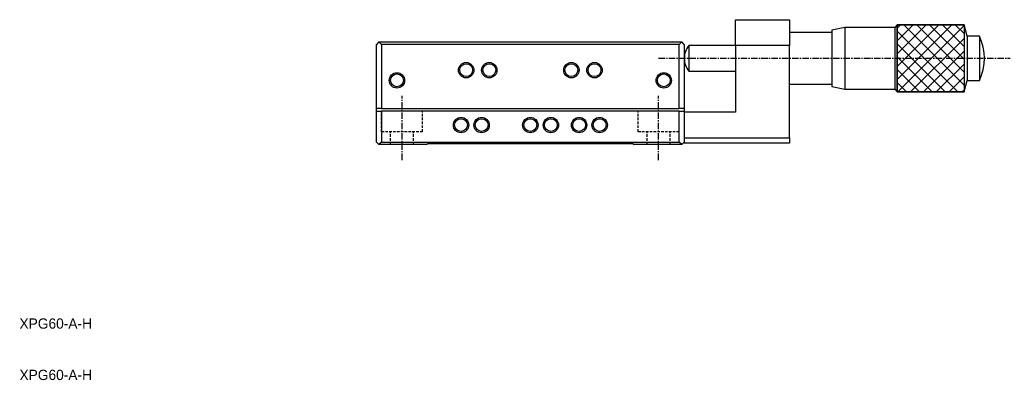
# Model space of a CAD drawing. Extents: x 10 to 386, y 10 to 242.
# Drawn here: x 10.1 to 203, y 10 to 80.2 of the extents above; entities that cross this region are included whole.
import ezdxf

# ---------------------------------------------------------------- set-up
doc = ezdxf.new("R2010")
doc.units = 0
doc.linetypes.add('CENTER', pattern=[2, 1.25, -0.25, 0.25, -0.25])
doc.linetypes.add('DASHED', pattern=[0.75, 0.5, -0.25])
doc.layers.get('0').update_dxf_attribs({"linetype": 'CONTINUOUS'})
doc.layers.add('CENTER', color=1, linetype='CENTER')
doc.styles.get("Standard").update_dxf_attribs({"font": 'FGP教科書体NT-M'})

msp = doc.modelspace()

# ---------------------------------------------------------------- linework, layer by layer
at = {"color": 7, "linetype": 'CONTINUOUS'}
for p, q in [((149.543734, 80.15), (160.043734, 80.15)), ((149.543734, 75.15), (149.543734, 80.15)), ((160.043734, 80.15), (160.043734, 75.15)), ((181.04374, 79.149999), (180.543738, 78.649996)), ((181.04374, 79.149999), (181.04374, 75.469347)), ((194.043741, 79.149999), (181.04374, 79.149999)), ((181.04374, 79.149999), (194.043741, 79.149999)), ((181.04374, 66.150001), (181.04374, 79.149999)), ((194.043741, 79.149999), (194.043741, 75.469347)), ((194.633229, 76.95), (194.043741, 79.149999)), ((194.043741, 79.149999), (194.043741, 66.150001)), ((168.293734, 77.65), (160.043734, 77.65)), ((170.793733, 78.649996), (168.293734, 78.149997)), ((168.293734, 78.149997), (168.293734, 75.035601)), ((170.793733, 78.649996), (170.793733, 75.252473)), ((180.543738, 78.649996), (170.793733, 78.649996)), ((180.543738, 78.649996), (180.543738, 75.252473)), ((80.043734, 75.85), (79.543734, 75.35)), ((79.543734, 62.85), (79.543734, 75.35)), ((80.543734, 75.35), (80.043734, 75.85)), ((80.043734, 75.85), (139.043734, 75.85)), ((80.543734, 75.35), (80.543734, 62.85)), ((138.543734, 75.35), (80.543734, 75.35)), ((139.043734, 75.85), (138.543734, 75.35)), ((138.543734, 62.85), (138.543734, 75.35)), ((139.543734, 75.35), (139.043734, 75.85)), ((139.543734, 75.35), (139.543734, 62.85)), ((181.04374, 75.469347), (181.04374, 66.150001)), ((194.043741, 75.469347), (194.043741, 66.150001)), ((194.633229, 76.95), (194.633229, 74.515107)), ((197.04374, 76.95), (194.633229, 76.95)), ((197.04374, 76.95), (197.04374, 74.515107)), ((140.421243, 75.149996), (140.421243, 73.734363)), ((149.543734, 75.149996), (140.421243, 75.149996)), ((140.421243, 73.734363), (140.421243, 70.150004)), ((149.543734, 75.15), (149.543734, 62.15)), ((160.043734, 75.15), (149.543734, 75.15)), ((160.043734, 57.15), (160.043734, 75.15)), ((168.293734, 75.035601), (168.293734, 67.150003)), ((170.793733, 75.252473), (170.793733, 66.650004)), ((180.543738, 75.252473), (180.543738, 66.650004)), ((194.633229, 74.515107), (194.633229, 68.35)), ((197.04374, 74.515107), (197.04374, 68.35)), ((140.421243, 70.150004), (149.543734, 70.150004)), ((160.043734, 67.65), (168.293734, 67.65)), ((194.043741, 66.150001), (194.633229, 68.35)), ((194.633229, 68.35), (197.04374, 68.35)), ((168.293734, 67.150003), (170.793733, 66.650004)), ((170.793733, 66.650004), (180.543738, 66.650004)), ((180.543738, 66.650004), (181.04374, 66.150001)), ((181.04374, 66.150001), (194.043741, 66.150001)), ((194.043741, 66.150001), (181.04374, 66.150001)), ((79.543734, 62.35), (79.543734, 62.85)), ((80.543734, 62.85), (79.543734, 62.85)), ((79.543734, 56.35), (79.543734, 62.35)), ((79.543734, 62.35), (80.543734, 62.35)), ((80.543734, 62.85), (138.543734, 62.85)), ((80.543734, 62.35), (80.543734, 56.35)), ((138.543734, 62.35), (80.543734, 62.35)), ((139.543734, 62.85), (138.543734, 62.85)), ((138.543734, 56.35), (138.543734, 62.35)), ((138.543734, 62.35), (139.543734, 62.35)), ((139.543734, 62.85), (139.543734, 62.35)), ((139.543734, 62.35), (139.543734, 56.35)), ((149.543734, 62.15), (139.543734, 62.15)), ((80.043734, 55.85), (79.543734, 56.35)), ((80.543734, 56.35), (80.043734, 55.85)), ((80.543734, 56.35), (138.543734, 56.35)), ((89.343734, 55.85), (89.543734, 56.05)), ((89.543734, 56.05), (129.543734, 56.05)), ((129.543734, 56.05), (129.743734, 55.85)), ((139.043734, 55.85), (138.543734, 56.35)), ((139.543734, 56.35), (139.043734, 55.85)), ((139.543734, 57.15), (160.043734, 57.15)), ((139.543734, 56.15), (139.543734, 56.35)), ((160.043734, 56.15), (139.543734, 56.15)), ((160.043734, 57.15), (160.043734, 56.15)), ((89.343734, 55.85), (80.043734, 55.85)), ((139.043734, 55.85), (129.743734, 55.85))]:
    msp.add_line(p, q, dxfattribs=at)
at = {"color": 3, "linetype": 'CONTINUOUS'}
for p, q in [((181.04374, 78.54374), (181.649999, 79.149999)), ((181.04374, 76.04374), (184.149999, 79.149999)), ((181.04374, 73.54374), (186.649999, 79.149999)), ((181.04374, 71.04374), (189.149999, 79.149999)), ((181.04374, 68.54374), (191.649999, 79.149999)), ((182.350001, 79.149999), (194.043741, 67.456259)), ((184.850001, 79.149999), (194.043741, 69.956259)), ((187.350001, 79.149999), (194.043741, 72.456259)), ((189.850001, 79.149999), (194.043741, 74.956259)), ((192.350001, 79.149999), (194.043741, 77.456259)), ((181.04374, 77.95626), (192.849999, 66.150001)), ((181.150001, 66.150001), (194.043741, 79.043741)), ((181.04374, 75.45626), (190.349999, 66.150001)), ((183.650001, 66.150001), (194.043741, 76.543741)), ((186.150001, 66.150001), (194.043741, 74.043741)), ((181.04374, 72.95626), (187.849999, 66.150001)), ((188.650001, 66.150001), (194.043741, 71.543741)), ((181.04374, 70.45626), (185.349999, 66.150001)), ((181.04374, 67.95626), (182.849999, 66.150001)), ((191.150001, 66.150001), (194.043741, 69.043741)), ((193.650001, 66.150001), (194.043741, 66.543741))]:
    msp.add_line(p, q, dxfattribs=at)
at = {"color": 3, "linetype": 'DASHED'}
for p, q in [((80.543734, 58.35), (80.543734, 62.35)), ((88.543734, 58.35), (88.543734, 62.35)), ((130.543734, 58.35), (130.543734, 62.35)), ((138.543734, 58.35), (138.543734, 62.35)), ((88.543734, 58.35), (80.543734, 58.35)), ((82.293734, 55.85), (82.293734, 58.35)), ((86.793734, 55.85), (86.793734, 58.35)), ((138.543734, 58.35), (130.543734, 58.35)), ((132.293734, 55.85), (132.293734, 58.35)), ((136.793734, 55.85), (136.793734, 58.35))]:
    msp.add_line(p, q, dxfattribs=at)
at = {"color": 3, "linetype": 'CONTINUOUS'}
for centre in [(97.043734, 70.35), (101.543734, 70.35), (117.543734, 70.35), (122.043734, 70.35), (83.543734, 68.35), (135.543734, 68.35), (96.043734, 59.65), (100.043734, 59.65), (109.543734, 59.65), (113.543734, 59.65), (119.043734, 59.65), (123.043734, 59.65)]:
    msp.add_circle(centre, 1.5, dxfattribs=at)
at = {"color": 7, "linetype": 'CONTINUOUS'}
for centre in [(97.043734, 70.35), (101.543734, 70.35), (117.543734, 70.35), (122.043734, 70.35), (83.543734, 68.35), (135.543734, 68.35), (96.043734, 59.65), (100.043734, 59.65), (109.543734, 59.65), (113.543734, 59.65), (119.043734, 59.65), (123.043734, 59.65)]:
    msp.add_circle(centre, 1.25, dxfattribs=at)
for centre, radius, start, end in [((188.29874, 72.650002), 9.745001, 333.816203, 26.183786), ((143.543739, 72.650003), 3.999997, 141.317825, 180), ((143.543739, 72.650003), 3.999997, 180, 218.682203)]:
    msp.add_arc(centre, radius, start, end, dxfattribs=at)
at = {"layer": 'CENTER', "color": 1, "linetype": 'CENTER'}
for p, q in [((134.543742, 72.65), (203.043741, 72.65)), ((84.543734, 52.85), (84.543734, 65.35)), ((134.543734, 52.85), (134.543734, 65.35))]:
    msp.add_line(p, q, dxfattribs=at)

# ---------------------------------------------------------------- texts
at = {"color": 7, "linetype": 'CONTINUOUS'}
for p in [(10, 20), (10, 10)]:
    msp.add_text('XPG60-A-H', height=2, dxfattribs=at).set_placement(p)

doc.saveas('drawing.dxf')
